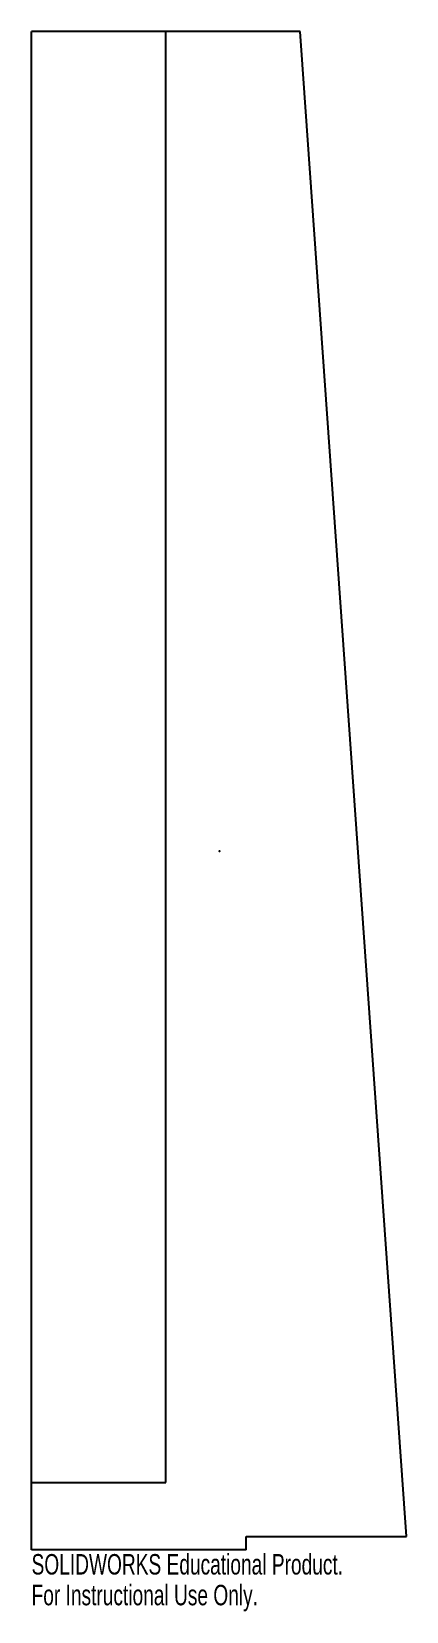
# Model space of a CAD drawing. Header units: inches. Extents: x -1.8 to 1.7, y -7.1 to 7.6.
import ezdxf

# ---------------------------------------------------------------- set-up
doc = ezdxf.new("R2010")
doc.units = ezdxf.units.IN
doc.header["$MEASUREMENT"] = 0
doc.header["$PDSIZE"] = -1
doc.styles.add('SLDTEXTSTYLE0', font='TXT', dxfattribs={"width": 0.7})

msp = doc.modelspace()

# ---------------------------------------------------------------- linework, layer by layer
at = {"color": 7, "linetype": 'Continuous'}
for p, q in [((0.75, 7.625), (-1.75, 7.625)), ((-1.75, -6.5), (-1.75, 7.625)), ((-0.5, -5.875), (-0.5, 7.625)), ((1.741, -6.375), (0.75, 7.625)), ((-1.75, -5.875), (-0.5, -5.875)), ((0.25, -6.5), (0.25, -6.375)), ((0.25, -6.375), (1.741, -6.375)), ((0.25, -6.5), (-1.75, -6.5))]:
    msp.add_line(p, q, dxfattribs=at)
msp.add_point((0, 0), dxfattribs=at)

# ---------------------------------------------------------------- texts
at = {"color": 7, "linetype": 'Continuous', "char_height": 0.1903, "attachment_point": 1, "style": 'SLDTEXTSTYLE0'}
for s, insert in [('SOLIDWORKS Educational Product.', (-1.75, -6.54)), ('For Instructional Use Only.', (-1.75, -6.826))]:
    msp.add_mtext(s, dxfattribs=dict(at, insert=insert))

doc.saveas('drawing.dxf')
